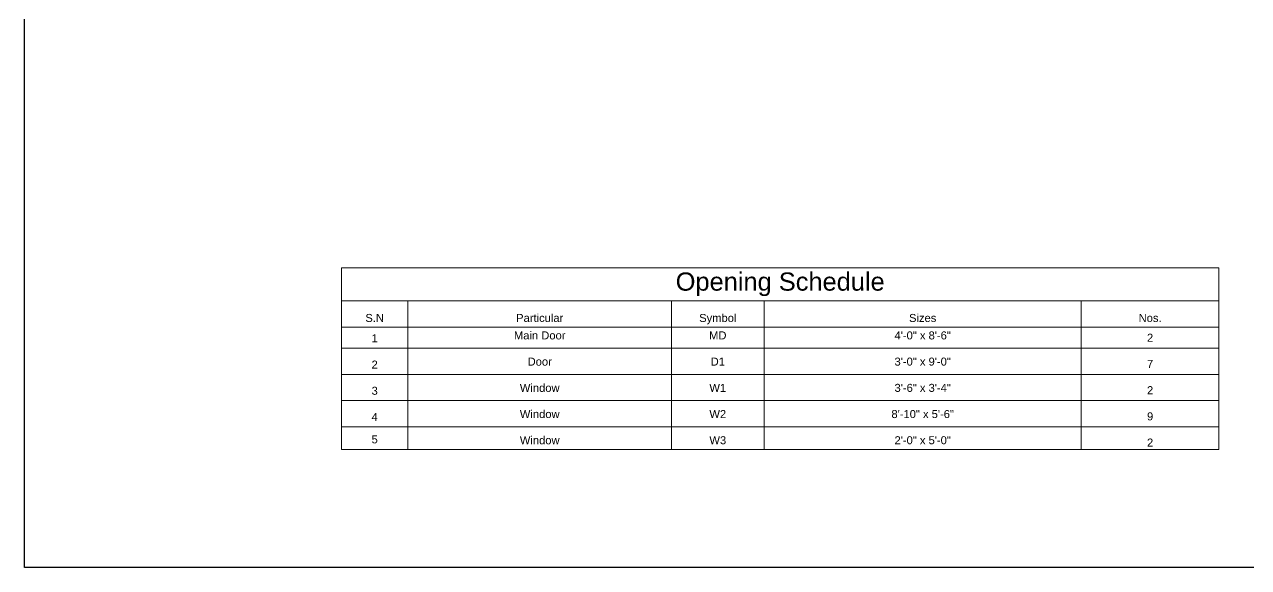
# Model space of a CAD drawing. Header units: inches. Extents: x -6800 to 96653, y -25814 to 17379.
# Drawn here: x 66866 to 68396, y 8887 to 9565 of the extents above; entities that cross this region are included whole.
import ezdxf

# ---------------------------------------------------------------- set-up
doc = ezdxf.new("R2010")
doc.units = ezdxf.units.IN
doc.header["$MEASUREMENT"] = 0
doc.layers.add('text', color=31, linetype='Continuous', lineweight=13)
doc.styles.get("Standard").update_dxf_attribs({"font": 'arial.ttf'})

msp = doc.modelspace()

# ---------------------------------------------------------------- linework, layer by layer
at = {"transparency": 33554651}
for p, q in [((66865.7, 8886.6), (66865.7, 10571.4)), ((69241.7, 8886.6), (66865.7, 8886.6))]:
    msp.add_line(p, q, dxfattribs=at)
at = {"layer": 'text', "transparency": 33554651}
for p, q in [((67261.8, 9260.8), (68358.7, 9260.8)), ((67261.8, 9260.8), (67261.8, 9034)), ((68358.7, 9260.8), (68358.7, 9034)), ((67261.8, 9219.6), (68358.7, 9219.6)), ((67345, 9219.6), (67345, 9034)), ((67674.4, 9219.6), (67674.4, 9034)), ((67790.3, 9219.6), (67790.3, 9034)), ((68186.6, 9219.6), (68186.6, 9034)), ((67261.8, 9186.8), (68358.7, 9186.8)), ((67261.8, 9160.4), (68358.7, 9160.4)), ((67261.8, 9127.7), (68358.7, 9127.7)), ((67261.8, 9095), (68358.7, 9095)), ((67261.8, 9062.3), (68358.7, 9062.3)), ((67261.8, 9034), (68358.7, 9034))]:
    msp.add_line(p, q, dxfattribs=at)

# ---------------------------------------------------------------- texts
for s, insert, char_height, width, attachment_point in [('Opening Schedule', (67810.3, 9240.2), 22.729, 1086.049, 5), ('S.N', (67303.4, 9203.2), 10, 385.404, 2), ('Particular', (67509.7, 9203.2), 10, 385.404, 2), ('Symbol', (67732.3, 9203.2), 10, 385.404, 2), ('Sizes', (67988.4, 9203.2), 10, 385.404, 2), ('Nos.', (68272.7, 9203.2), 10, 385.404, 2), ('Main Door', (67509.7, 9181.4), 10, 385.404, 2), ('MD', (67732.3, 9181.4), 10, 385.404, 2), ('4\'-0" x 8\'-6"', (67988.4, 9181.4), 10, 385.404, 2), ('1', (67303.4, 9177.8), 10, 385.404, 2), ('2', (68272.7, 9178.5), 10, 385.404, 2), ('2', (67303.4, 9145), 10, 385.404, 2), ('Door', (67509.7, 9148.7), 10, 385.404, 2), ('D1', (67732.3, 9148.7), 10, 385.404, 2), ('3\'-0" x 9\'-0"', (67988.4, 9148.7), 10, 385.404, 2), ('7', (68272.7, 9145.8), 10, 385.404, 2), ('3', (67303.4, 9112.3), 10, 385.404, 2), ('Window', (67509.7, 9115.9), 10, 385.404, 2), ('W1', (67732.3, 9115.9), 10, 385.404, 2), ('3\'-6" x 3\'-4"', (67988.4, 9115.9), 10, 385.404, 2), ('2', (68272.7, 9113), 10, 385.404, 2), ('4', (67303.4, 9079.6), 10, 385.404, 2), ('Window', (67509.7, 9083.2), 10, 385.404, 2), ('W2', (67732.3, 9083.2), 10, 385.404, 2), ('8\'-10" x 5\'-6"', (67988.4, 9083.2), 10, 385.404, 2), ('9', (68272.7, 9080.3), 10, 385.404, 2), ('5', (67303.4, 9051.6), 10, 385.404, 2), ('Window', (67509.7, 9050.5), 10, 385.404, 2), ('W3', (67732.3, 9050.5), 10, 385.404, 2), ('2\'-0" x 5\'-0"', (67988.4, 9050.5), 10, 385.404, 2), ('2', (68272.7, 9047.6), 10, 385.404, 2)]:
    msp.add_mtext(s, dxfattribs=dict(at, insert=insert, char_height=char_height, width=width, attachment_point=attachment_point))

doc.saveas('drawing.dxf')
